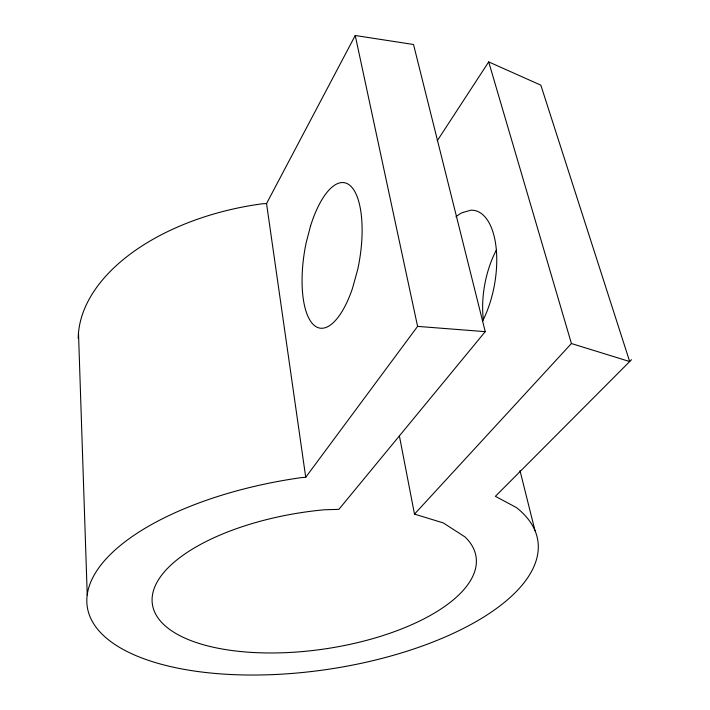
<?xml version="1.0" encoding="UTF-8"?>
<svg xmlns="http://www.w3.org/2000/svg" width="710" height="710" viewBox="0 0 710 710"><rect width="100%" height="100%" fill="white"/><g stroke="black" fill="none" stroke-linecap="round" stroke-linejoin="round"><path stroke-width="1.06" d="M631.509 359.721L495.385 496.325L516.498 507.615A227.67 96.791 -8.3 0 1 381.758 658.454A227.67 96.791 -8.3 0 1 90.516 617.842A227.67 96.791 -8.3 0 1 301.386 477.617L305.726 477.289L266.543 203.575L355.24 35.5L413.522 44.499L485.232 331.65L338.892 509.354L324.346 509.771A163.54 69.154 -8.3 0 0 152.659 605.79A163.54 69.154 -8.3 0 0 351.086 644.112A163.54 69.154 -8.3 0 0 465.05 536.946L443.271 522.915L414.498 514.12L399.357 435.789M437.253 140.766L488.702 61.903L540.834 85.156L629.681 361.55L571.426 343.533L488.702 61.903M305.726 477.289L417.595 326.387L355.24 35.5M414.498 514.12L571.426 343.533M266.543 203.575L262.771 203.734A200.433 118.907 -7.8 0 0 78.215 338.439M417.595 326.387L485.232 331.65M519.995 470.597L535.012 530.707M78.49 332.892L87.232 594.953M483.386 320.006A68.781 35.606 -78.9 0 1 496.414 249.973M482.64 320.991A70.281 33.423 -79.4 0 0 496.148 247.932A70.281 33.423 -79.4 0 0 470.872 210.187L461.784 212.822A70.281 33.423 -79.4 0 0 455.997 216.825M310.589 225.815L306.081 243.148A73.725 27.832 -80.5 0 0 313.341 324.577A73.725 27.832 -80.5 0 0 352.488 288.349L357.707 269.472A73.725 27.832 -80.5 0 0 350.527 185.94A73.725 27.832 -80.5 0 0 310.589 225.815"/></g></svg>
